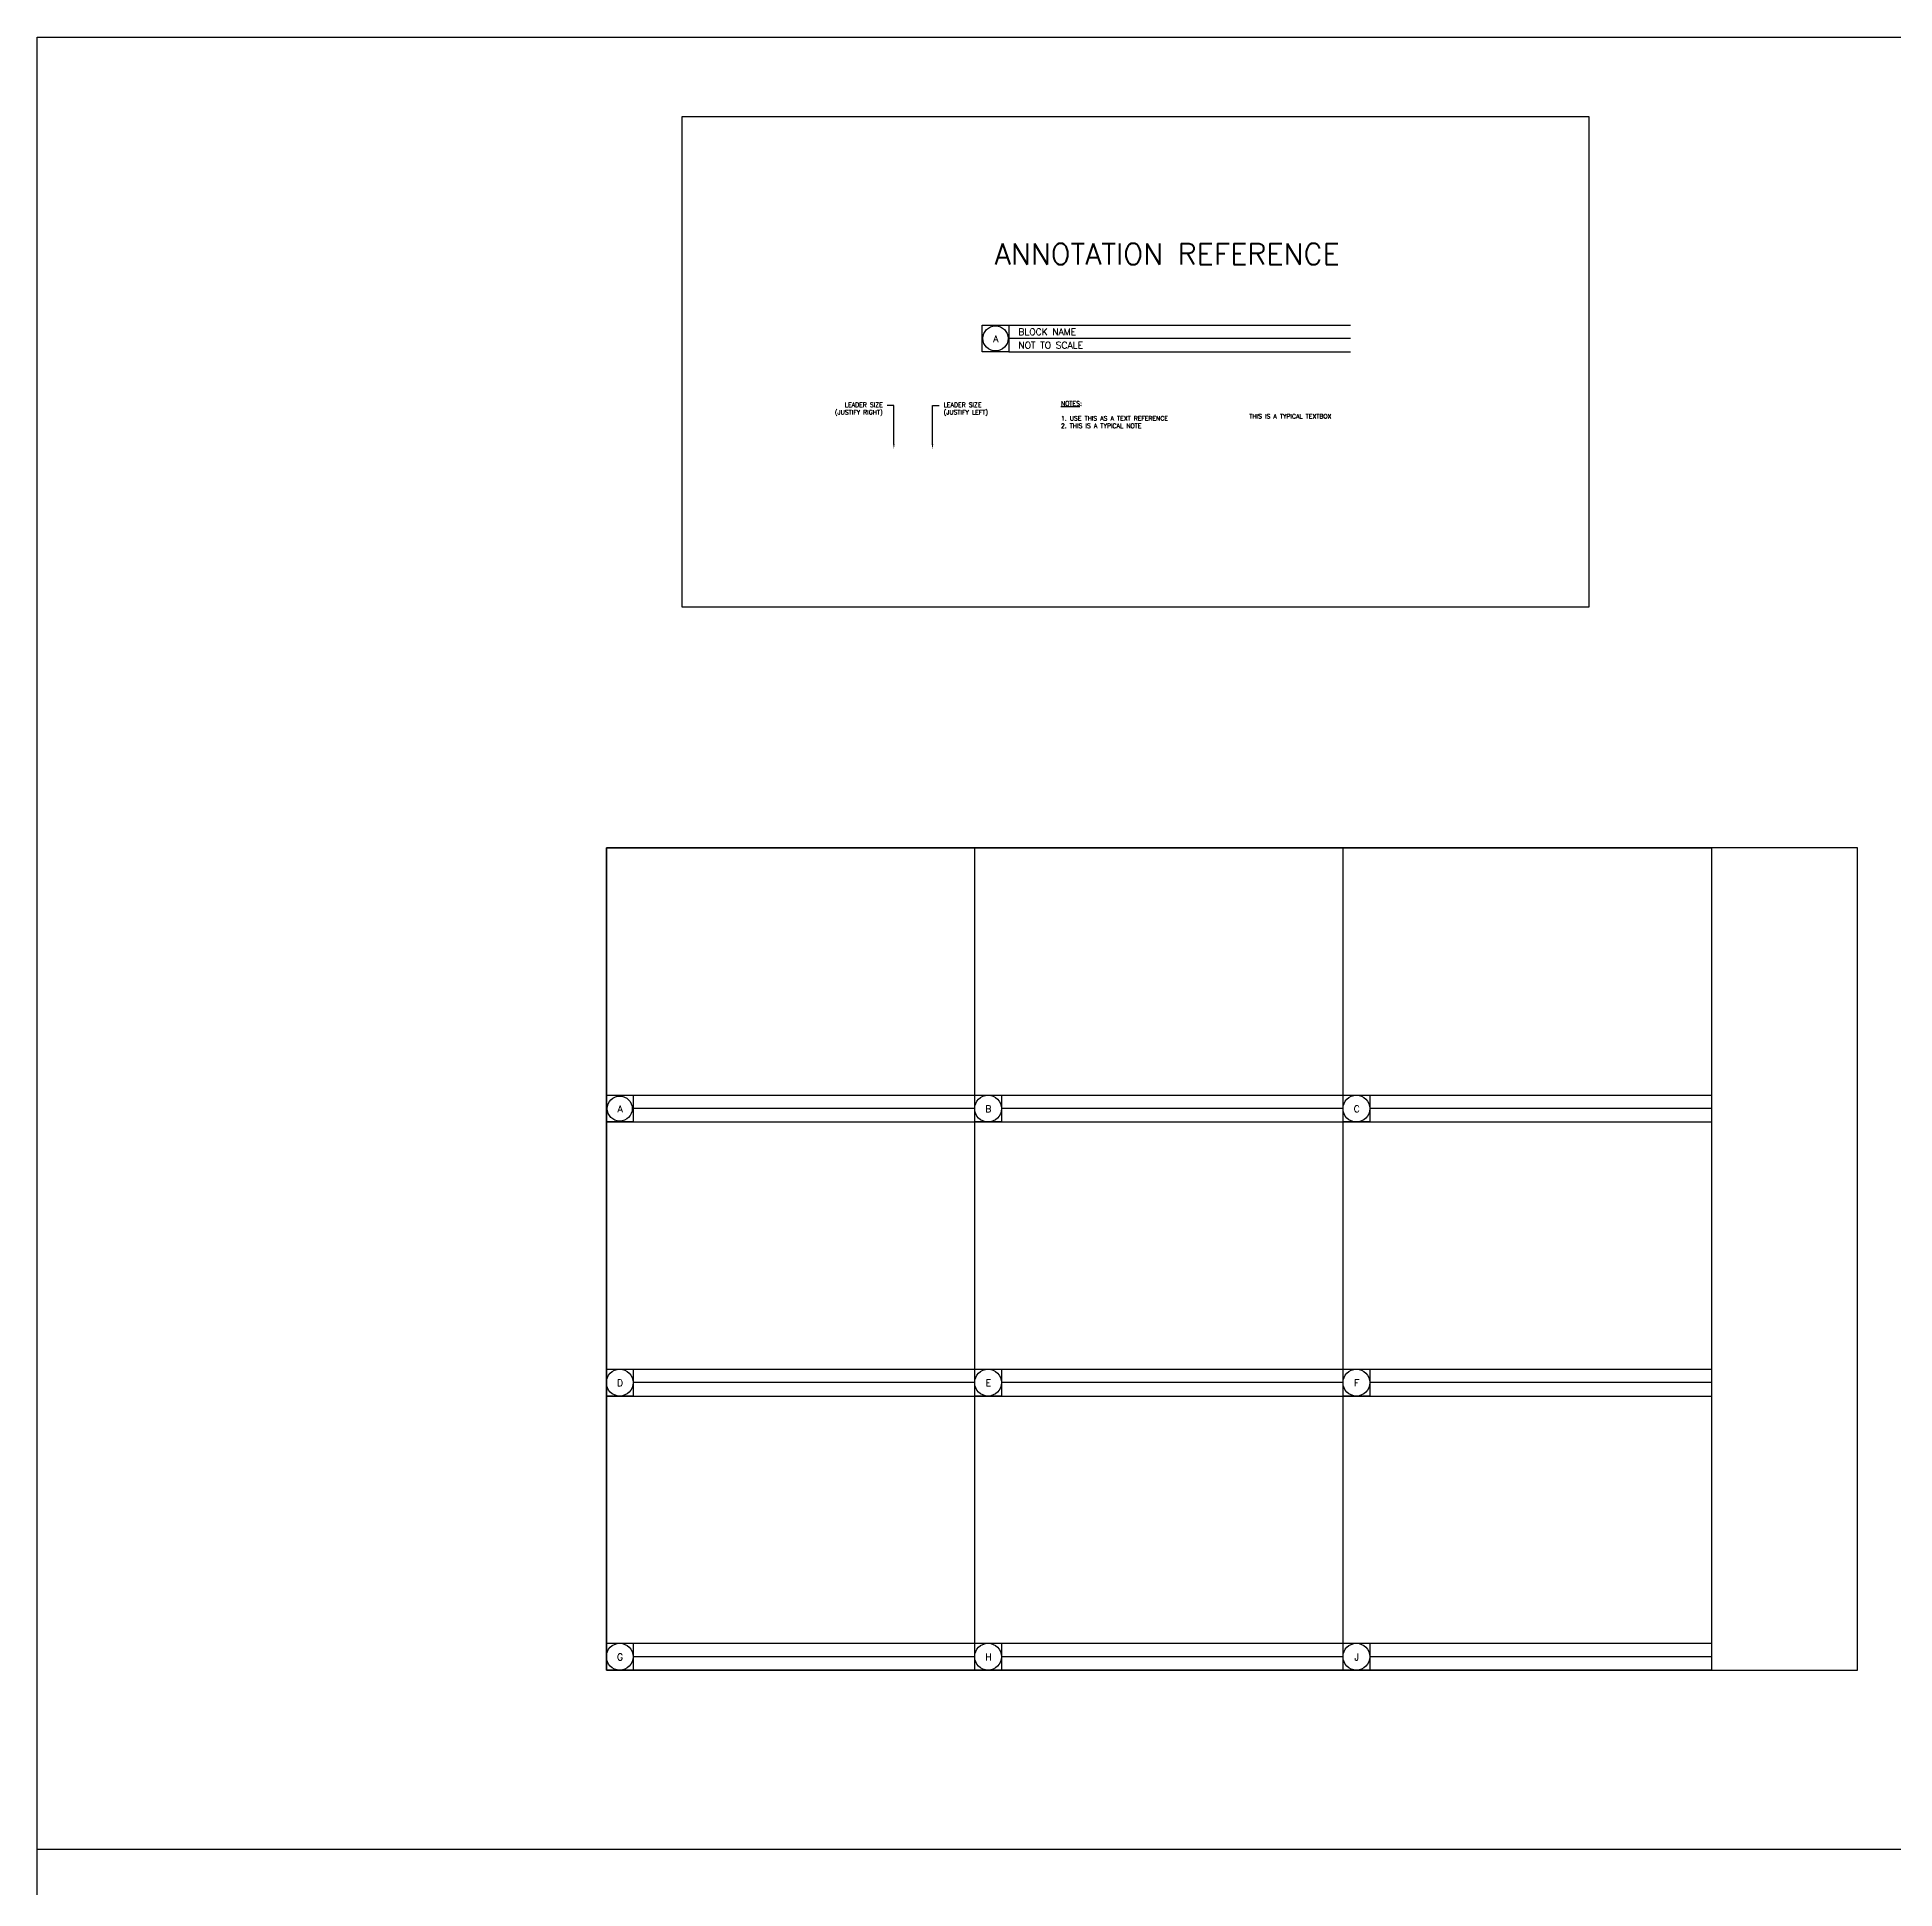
# Model space of a CAD drawing. Header units: inches. Extents: x -6 to 441, y 0 to 338.
# Drawn here: x 0 to 52, y 175.7 to 227.5 of the extents above; entities that cross this region are included whole.
import ezdxf
from ezdxf import colors
from ezdxf.entities.mleader import LeaderData, LeaderLine
from ezdxf.math import Vec2, Vec3

# ---------------------------------------------------------------- set-up
doc = ezdxf.new("R2010")
doc.units = ezdxf.units.IN
doc.header["$MEASUREMENT"] = 0
doc.styles.add('Roman', font='romans.shx', dxfattribs={"height": 0.125})
doc.styles.add('Roman-A', font='romans.shx', dxfattribs={"height": 0.125})

# ---------------------------------------------------------------- blocks, each defined once
blk = doc.blocks.new('*U34')
blk.add_lwpolyline([(0, 0.75), (0.75, 0.75), (0.75, 0), (0, 0)], close=True)
blk.add_circle((0.375, 0.375), 0.375)
at = {"insert": (0.383, 0.366), "char_height": 0.188, "width": 0.46087, "attachment_point": 5, "style": 'Roman-A'}
blk.add_mtext('G', dxfattribs=at)
blk = doc.blocks.new('*U35')
blk.add_lwpolyline([(0, 0.75), (0.75, 0.75), (0.75, 0), (0, 0)], close=True)
blk.add_circle((0.375, 0.375), 0.375)
at = {"insert": (0.383, 0.366), "char_height": 0.188, "width": 0.46087, "attachment_point": 5, "style": 'Roman-A'}
blk.add_mtext('H', dxfattribs=at)
blk = doc.blocks.new('*U36')
blk.add_lwpolyline([(0, 0.75), (0.75, 0.75), (0.75, 0), (0, 0)], close=True)
blk.add_circle((0.375, 0.375), 0.375)
at = {"insert": (0.383, 0.366), "char_height": 0.188, "width": 0.46087, "attachment_point": 5, "style": 'Roman-A'}
blk.add_mtext('J', dxfattribs=at)
blk = doc.blocks.new('*U31')
blk.add_lwpolyline([(0, 0.75), (0.75, 0.75), (0.75, 0), (0, 0)], close=True)
blk.add_circle((0.375, 0.375), 0.375)
at = {"insert": (0.383, 0.366), "char_height": 0.188, "width": 0.46087, "attachment_point": 5, "style": 'Roman-A'}
blk.add_mtext('D', dxfattribs=at)
blk = doc.blocks.new('*U32')
blk.add_lwpolyline([(0, 0.75), (0.75, 0.75), (0.75, 0), (0, 0)], close=True)
blk.add_circle((0.375, 0.375), 0.375)
at = {"insert": (0.383, 0.366), "char_height": 0.188, "width": 0.46087, "attachment_point": 5, "style": 'Roman-A'}
blk.add_mtext('E', dxfattribs=at)
blk = doc.blocks.new('*U33')
blk.add_lwpolyline([(0, 0.75), (0.75, 0.75), (0.75, 0), (0, 0)], close=True)
blk.add_circle((0.375, 0.375), 0.375)
at = {"insert": (0.383, 0.366), "char_height": 0.188, "width": 0.46087, "attachment_point": 5, "style": 'Roman-A'}
blk.add_mtext('F', dxfattribs=at)
blk = doc.blocks.new('*U28')
blk.add_lwpolyline([(0, 0.75), (0.75, 0.75), (0.75, 0), (0, 0)], close=True)
blk.add_circle((0.375, 0.375), 0.35)
at = {"insert": (0.383, 0.366), "char_height": 0.188, "width": 0.46087, "attachment_point": 5, "style": 'Roman-A'}
blk.add_mtext('A', dxfattribs=at)
blk = doc.blocks.new('*U29')
blk.add_lwpolyline([(0, 0.75), (0.75, 0.75), (0.75, 0), (0, 0)], close=True)
blk.add_circle((0.375, 0.375), 0.375)
at = {"insert": (0.383, 0.366), "char_height": 0.188, "width": 0.46087, "attachment_point": 5, "style": 'Roman-A'}
blk.add_mtext('B', dxfattribs=at)
blk = doc.blocks.new('*U30')
blk.add_lwpolyline([(0, 0.75), (0.75, 0.75), (0.75, 0), (0, 0)], close=True)
blk.add_circle((0.375, 0.375), 0.375)
at = {"insert": (0.383, 0.366), "char_height": 0.188, "width": 0.46087, "attachment_point": 5, "style": 'Roman-A'}
blk.add_mtext('C', dxfattribs=at)

msp = doc.modelspace()

# ---------------------------------------------------------------- linework, layer by layer
for p, q in [((26.433, 219.453), (36.737, 219.453)), ((36.737, 219.078), (27.183, 219.078)), ((27.183, 218.703), (36.737, 218.703)), ((26.226, 181.824), (26.226, 204.824)), ((36.53, 181.824), (36.53, 204.824)), ((15.922, 197.908), (26.226, 197.908)), ((26.226, 197.533), (16.672, 197.533)), ((26.226, 197.908), (36.53, 197.908)), ((36.53, 197.533), (26.976, 197.533)), ((36.53, 197.908), (46.834, 197.908)), ((46.834, 197.533), (37.28, 197.533)), ((15.922, 197.158), (46.834, 197.158)), ((15.922, 190.241), (26.226, 190.241)), ((26.226, 190.241), (36.53, 190.241)), ((36.53, 190.241), (46.834, 190.241)), ((26.226, 189.866), (16.672, 189.866)), ((36.53, 189.866), (26.976, 189.866)), ((46.834, 189.866), (37.28, 189.866)), ((15.922, 189.491), (46.834, 189.491)), ((15.922, 182.574), (26.226, 182.574)), ((26.226, 182.574), (36.53, 182.574)), ((36.53, 182.574), (46.834, 182.574)), ((26.226, 182.199), (16.672, 182.199)), ((36.53, 182.199), (26.976, 182.199)), ((46.834, 182.199), (37.28, 182.199)), ((0, 176.815), (434.989, 176.815))]:
    msp.add_line(p, q)
for points in [[(0, 227.508), (434.989, 227.508), (434.989, 0), (0, 0)], [(18.044, 225.285), (43.409, 225.285), (43.409, 211.564), (18.044, 211.564)], [(15.922, 204.824), (46.834, 204.824), (46.834, 181.824), (15.922, 181.824)], [(15.922, 181.824), (50.922, 181.824), (50.922, 204.824), (15.922, 204.824)]]:
    msp.add_lwpolyline(points, close=True)

# ---------------------------------------------------------------- block references
for name, p in [('*U28', (26.433, 218.703)), ('*U28', (15.922, 197.158)), ('*U29', (26.226, 197.158)), ('*U30', (36.53, 197.158)), ('*U31', (15.922, 189.491)), ('*U32', (26.226, 189.491)), ('*U33', (36.53, 189.491)), ('*U34', (15.922, 181.824)), ('*U35', (26.226, 181.824)), ('*U36', (36.53, 181.824))]:
    msp.add_blockref(name, p)

# ---------------------------------------------------------------- texts
at = {"style": 'Roman-A'}
for s, insert, char_height, width, attachment_point in [('ANNOTATION REFERENCE', (31.609, 221.738), 0.59151, 14.08062, 2), ('BLOCK NAME', (27.448, 219.357), 0.1875, 8.11395, 1), ('NOT TO SCALE', (27.448, 218.982), 0.1875, 8.11395, 1), ('{\\LNOTES}:\\P \\P1. USE THIS AS A TEXT REFERENCE\\P2. THIS IS A TYPICAL NOTE', (28.64, 217.321), 0.125, 4.65793, 1), ('THIS IS A TYPICAL TEXTBOX', (33.907, 216.963), 0.125, 4.81893, 1)]:
    msp.add_mtext(s, dxfattribs=dict(at, insert=insert, char_height=char_height, width=width, attachment_point=attachment_point))

# ---------------------------------------------------------------- leaders
ml = msp.add_multileader_mtext('Standard')
ml.set_content('LEADER SIZE ^J(JUSTIFY RIGHT)', color=256, style='Roman')
ml.set_leader_properties()
ml.build(insert=Vec2(0, 0))
ml.multileader.update_dxf_attribs({"dogleg_length": 0.125, "arrow_head_size": 0.125})
ctx = ml.context
ctx.base_point, ctx.char_height, ctx.arrow_head_size, ctx.landing_gap_size, ctx.plane_origin = Vec3(22.058, 217.201), 0.125, 0.125, 0.125, Vec3(25.239, 215.576)
ctx.text_align_type = 2
notes = []
notes.append((ctx, [(0, (1, 1, 0), (23.965, 217.201), (-1, 0), 0.186, [(0, [(23.965, 215.987)], 0, [])])]))
ctx.mtext.insert, ctx.mtext.alignment, ctx.mtext.flow_direction = Vec3(23.654, 217.285), 3, 5
ml = msp.add_multileader_mtext('Standard')
ml.set_content('LEADER SIZE^J(JUSTIFY LEFT)', color=256, style='Roman')
ml.set_leader_properties()
ml.build(insert=Vec2(0, 0))
ml.multileader.update_dxf_attribs({"dogleg_length": 0.125, "arrow_head_size": 0.125})
ctx = ml.context
ctx.base_point, ctx.char_height, ctx.arrow_head_size, ctx.landing_gap_size, ctx.plane_origin = Vec3(25.232, 217.201), 0.125, 0.125, 0.125, Vec3(24.715, 215.843)
notes.append((ctx, [(0, (1, 1, 0), (25.046, 217.201), (1, 0), 0.186, [(0, [(25.046, 215.987)], 0, [])])]))
ctx.mtext.insert, ctx.mtext.flow_direction = Vec3(25.357, 217.285), 5
for ctx, leaders in notes:
    for number, flags, end, landing, length, lines in leaders:
        leader = LeaderData()
        leader.index, (leader.has_last_leader_line, leader.has_dogleg_vector, leader.attachment_direction) = number, flags
        leader.last_leader_point, leader.dogleg_vector, leader.dogleg_length = Vec3(end), Vec3(landing), length
        for number, points, colour, breaks in lines:
            line = LeaderLine()
            line.index, line.vertices, line.color, line.breaks = number, Vec3.list(points), colors.encode_raw_color(colour), breaks
            leader.lines.append(line)
        ctx.leaders.append(leader)

doc.saveas('drawing.dxf')
